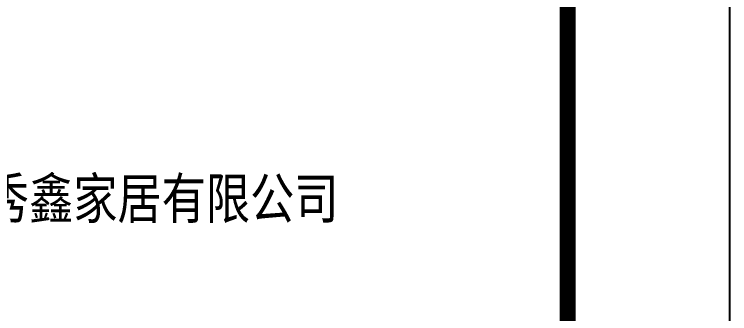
# Model space of a CAD drawing. Extents: x 9752569 to 9923256, y 1590558 to 2510207.
# Drawn here: x 9891489 to 9895906, y 1671616 to 1673462 of the extents above; entities that cross this region are included whole.
import ezdxf
from ezdxf.enums import TextEntityAlignment as Align

# ---------------------------------------------------------------- set-up
doc = ezdxf.new("R2010")
doc.units = 0
doc.header["$LTSCALE"] = 1000
doc.header["$MEASUREMENT"] = 0
doc.layers.get('0').update_dxf_attribs({"linetype": 'CONTINUOUS'})
doc.layers.add('PP-PM-TK', color=7, linetype='CONTINUOUS')
doc.layers.add('PUB_TITLE', color=4, linetype='CONTINUOUS')
doc.styles.add('仿宋', font='', dxfattribs={"width": 0.8})
doc.styles.get('仿宋').set_extended_font_data('SimSun')

# ---------------------------------------------------------------- blocks, each defined once
blk = doc.blocks.new('A1-TK')
at = {"layer": 'PP-PM-TK', "color": 4, "const_width": 70}
blk.add_lwpolyline([(9146250.4, 1854615.8), (9151750.4, 1854615.8), (9151750.4, 1797215.8), (9146250.4, 1797215.8)], close=True, dxfattribs=at)
at = {"layer": 'PUB_TITLE', "color": 0, "style": '仿宋', "width": 0.8}
blk.add_text('宣城秀鑫家居有限公司', height=250, dxfattribs=at).set_placement((9148971.2, 1812147.7), align=Align.CENTER)

msp = doc.modelspace()

# ---------------------------------------------------------------- linework, layer by layer
at = {"layer": 'PUB_TITLE'}
msp.add_lwpolyline([(9811805.5, 1656270.4), (9895905.5, 1656270.4), (9895905.5, 1715670.4), (9811805.5, 1715670.4)], close=True, dxfattribs=at)
at = {"layer": 'PUB_TITLE', "const_width": 100}
msp.add_lwpolyline([(9814305.5, 1657270.4), (9894905.5, 1657270.4), (9894905.5, 1714670.4), (9814305.5, 1714670.4)], close=True, dxfattribs=at)

# ---------------------------------------------------------------- block references
msp.add_blockref('A1-TK', (743155.1, -139945.5))

doc.saveas('drawing.dxf')
